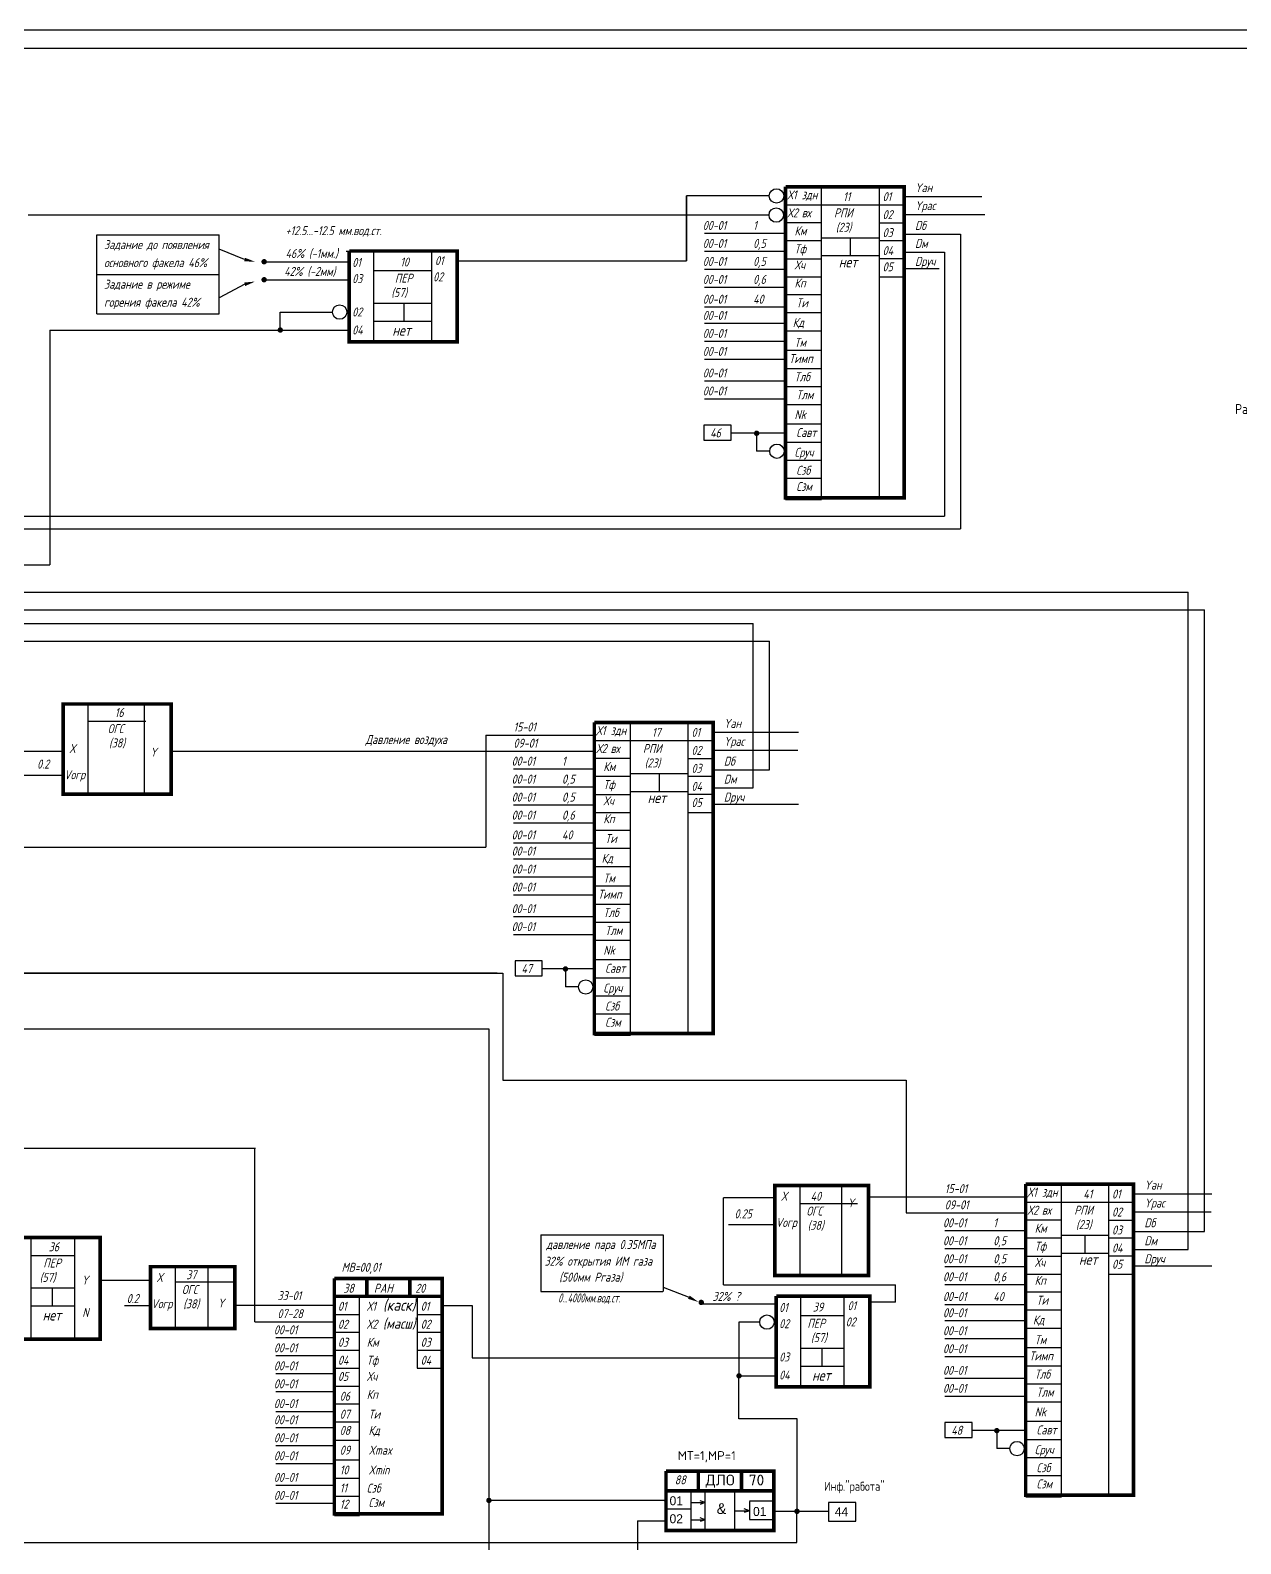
# Model space of a CAD drawing. Header units: millimetres. Extents: x -262 to 1131, y -64 to 607.
# Drawn here: x 193.4 to 530, y 185.9 to 606.5 of the extents above; entities that cross this region are included whole.
import ezdxf
from ezdxf.enums import TextEntityAlignment as Align

# ---------------------------------------------------------------- set-up
doc = ezdxf.new("R2010")
doc.units = ezdxf.units.MM
doc.header["$LTSCALE"] = 0.6
doc.layers.add('1', color=7, linetype='Continuous')
doc.styles.add('CYRILLIC', font='CYRILLIC.shx', dxfattribs={"height": 2.5})
doc.styles.add('ROMANC', font='ROMANC.shx', dxfattribs={"height": 2.5})
doc.styles.get("Standard").update_dxf_attribs({"font": '', "oblique": 15})
doc.styles.get('Standard').set_extended_font_data('GOST type A')

msp = doc.modelspace()

# ---------------------------------------------------------------- linework, layer by layer
for p, q in [((1130.81, 606.54), (-262.21, 606.54)), ((-242.21, 601.54), (1125.81, 601.54)), ((413.41, 476.58), (413.41, 563.05)), ((429.41, 563.05), (429.41, 476.58)), ((403.41, 558.05), (429.41, 558.05)), ((429.41, 558.05), (436.41, 558.05)), ((413.41, 553.05), (403.41, 553.05)), ((429.41, 553.05), (436.41, 553.05)), ((413.41, 548.05), (403.41, 548.05)), ((413.41, 548.9), (429.4, 548.9)), ((421.4, 548.9), (421.4, 543.9)), ((436.41, 548.05), (429.41, 548.05)), ((436.09, 549.86), (452.09, 549.86)), ((452.09, 549.86), (452.09, 468)), ((281.3, 545.19), (304.3, 545.19)), ((288.95, 525.73), (288.95, 544.76)), ((304.95, 545.19), (304.95, 526.26)), ((403.41, 543.05), (413.41, 543.05)), ((413.41, 543.9), (429.4, 543.9)), ((436.41, 543.05), (429.41, 543.05)), ((436.09, 544.86), (447.59, 544.86)), ((447.59, 544.86), (447.59, 471.5)), ((258.96, 542.21), (282.13, 542.21)), ((288.95, 539.76), (304.95, 539.76)), ((436.09, 540.36), (446.09, 540.36)), ((258.81, 537.18), (281.98, 537.18)), ((403.41, 538.05), (413.41, 538.05)), ((429.41, 538.05), (436.41, 538.05)), ((288.95, 530.74), (304.95, 530.74)), ((297.28, 530.74), (297.28, 525.74)), ((413.41, 533.05), (403.41, 533.05)), ((304.95, 526.26), (304.95, 519.93)), ((413.41, 528.05), (403.41, 528.05)), ((198.9, 523.23), (198.9, 458.02)), ((288.8, 525.74), (304.95, 525.74)), ((288.95, 519.93), (288.95, 525.73)), ((403.41, 523.05), (413.41, 523.05)), ((413.41, 517.55), (403.41, 517.55)), ((403.41, 512.55), (413.41, 512.55)), ((403.41, 507.55), (413.41, 507.55)), ((403.41, 502.55), (413.41, 502.55)), ((388.27, 496.82), (380.71, 496.82)), ((380.71, 496.82), (380.71, 492.64)), ((388.27, 492.64), (388.27, 496.82)), ((413.41, 497.05), (403.41, 497.05)), ((380.71, 492.64), (388.27, 492.64)), ((395.35, 494.57), (395.35, 489.55)), ((403.41, 492.05), (413.41, 492.05)), ((403.41, 487.05), (413.41, 487.05)), ((403.41, 482.05), (413.41, 482.05)), ((413.41, 476.55), (403.41, 476.55)), ((413.41, 476.08), (403.41, 476.08)), ((187.44, 471.5), (447.59, 471.5)), ((182.44, 468), (452.09, 468)), ((40.7, 450.37), (515.4, 450.37)), ((515.4, 267.68), (515.4, 450.37)), ((24.99, 441.68), (394.44, 441.68)), ((35.7, 445.43), (519.9, 445.43)), ((394.44, 395.97), (394.44, 441.68)), ((519.9, 272.68), (519.9, 445.43)), ((20.08, 436.74), (398.94, 436.74)), ((398.94, 400.97), (398.94, 436.74)), ((209.58, 394.25), (209.58, 419.3)), ((225.08, 419.3), (225.08, 394.25)), ((209.58, 414.56), (225.58, 414.56)), ((360.27, 327.7), (360.27, 414.17)), ((376.27, 414.17), (376.27, 327.7)), ((350.27, 409.17), (376.27, 409.17)), ((376.27, 409.17), (383.27, 409.17)), ((360.27, 404.17), (350.27, 404.17)), ((376.27, 404.17), (383.27, 404.17)), ((360.27, 400.02), (376.25, 400.02)), ((368.25, 400.02), (368.25, 395.02)), ((382.94, 400.97), (398.94, 400.97)), ((202.25, 399.46), (191.75, 399.46)), ((360.27, 399.17), (350.27, 399.17)), ((383.27, 399.17), (376.27, 399.17)), ((382.94, 395.97), (394.44, 395.97)), ((350.27, 394.17), (360.27, 394.17)), ((360.27, 395.02), (376.25, 395.02)), ((383.27, 394.17), (376.27, 394.17)), ((350.27, 389.17), (360.27, 389.17)), ((376.27, 389.17), (383.27, 389.17)), ((360.27, 384.17), (350.27, 384.17)), ((360.27, 379.17), (350.27, 379.17)), ((350.27, 374.17), (360.27, 374.17)), ((360.27, 368.67), (350.27, 368.67)), ((350.27, 363.67), (360.27, 363.67)), ((350.27, 358.67), (360.27, 358.67)), ((350.27, 353.67), (360.27, 353.67)), ((335.79, 347.93), (328.24, 347.93)), ((328.24, 347.93), (328.24, 343.76)), ((335.79, 343.76), (335.79, 347.93)), ((342.2, 345.69), (342.2, 340.67)), ((360.27, 348.17), (350.27, 348.17)), ((328.24, 343.76), (335.79, 343.76)), ((350.27, 343.17), (360.27, 343.17)), ((350.27, 338.17), (360.27, 338.17)), ((350.27, 333.17), (360.27, 333.17)), ((157.53, 329.02), (320.97, 329.02)), ((320.97, 329.02), (320.97, 232.55)), ((360.27, 327.67), (350.27, 327.67)), ((360.27, 327.2), (350.27, 327.2)), ((407.45, 260.46), (407.45, 285.52)), ((418.95, 285.52), (418.95, 260.46)), ((480.19, 199.4), (480.19, 285.87)), ((493.19, 285.87), (493.19, 199.4)), ((407.45, 280.49), (423.45, 280.49)), ((470.19, 280.87), (493.19, 280.87)), ((493.19, 280.87), (500.19, 280.87)), ((400.35, 274.6), (387.52, 274.6)), ((480.19, 275.87), (470.19, 275.87)), ((493.19, 275.87), (500.19, 275.87)), ((193.72, 242.8), (193.72, 270.59)), ((205.72, 271.02), (205.72, 242.8)), ((335.42, 271.79), (335.42, 255.99)), ((369.41, 271.79), (369.41, 255.99)), ((480.19, 270.87), (470.19, 270.87)), ((480.19, 271.72), (493.17, 271.72)), ((486.67, 271.72), (486.67, 266.72)), ((500.19, 270.87), (493.19, 270.87)), ((499.86, 272.68), (519.9, 272.68)), ((193.72, 266.07), (205.72, 266.07)), ((470.19, 265.87), (480.19, 265.87)), ((480.19, 266.72), (493.17, 266.72)), ((500.19, 265.87), (493.19, 265.87)), ((499.86, 267.68), (515.4, 267.68)), ((233.84, 245.78), (233.84, 262.93)), ((242.78, 262.93), (242.78, 245.78)), ((470.19, 260.87), (480.19, 260.87)), ((493.19, 260.87), (500.19, 260.87)), ((193.72, 257.04), (205.72, 257.04)), ((199.55, 257.04), (199.55, 252.04)), ((226.84, 259.08), (212.7, 259.08)), ((215.85, 259.17), (215.85, 259.08)), ((233.84, 258.68), (249.84, 258.68)), ((376.89, 254.28), (369.45, 257.17)), ((284.98, 194.21), (284.98, 254.68)), ((300.98, 254.68), (300.98, 234.68)), ((407.65, 235.3), (407.65, 254.33)), ((419.65, 254.76), (419.65, 235.83)), ((480.19, 255.87), (470.19, 255.87)), ((193.72, 252.04), (205.72, 252.04)), ((226.74, 252.01), (219.64, 252.01)), ((277.98, 249.68), (284.98, 249.68)), ((300.98, 249.68), (307.98, 249.68)), ((407.65, 249.33), (419.65, 249.33)), ((480.19, 250.87), (470.19, 250.87)), ((284.98, 244.68), (277.98, 244.68)), ((307.98, 244.68), (300.98, 244.68)), ((390.46, 247.53), (390.46, 232.55)), ((470.19, 245.87), (480.19, 245.87)), ((407.65, 240.31), (419.65, 240.31)), ((413.48, 240.31), (413.48, 235.31)), ((480.19, 240.37), (470.19, 240.37)), ((284.98, 239.68), (277.98, 239.68)), ((307.98, 239.68), (300.98, 239.68)), ((419.65, 235.83), (419.65, 229.53)), ((277.98, 234.68), (284.98, 234.68)), ((300.98, 234.68), (307.98, 234.68)), ((320.94, 232.55), (320.94, 171.13)), ((390.45, 220.64), (390.45, 232.63)), ((390.45, 232.55), (400.68, 232.55)), ((407.65, 235.31), (419.65, 235.31)), ((407.65, 229.53), (407.65, 235.3)), ((470.19, 235.37), (480.19, 235.37)), ((277.98, 229.68), (284.98, 229.68)), ((470.19, 230.37), (480.19, 230.37)), ((284.98, 224.68), (277.98, 224.68)), ((470.19, 225.37), (480.19, 225.37)), ((284.98, 219.68), (277.98, 219.68)), ((406.65, 220.64), (390.45, 220.64)), ((406.65, 194.86), (406.65, 220.64)), ((455.3, 219.64), (447.74, 219.64)), ((447.74, 219.64), (447.74, 215.46)), ((455.3, 215.46), (455.3, 219.64)), ((480.19, 219.87), (470.19, 219.87)), ((277.98, 214.68), (284.98, 214.68)), ((447.74, 215.46), (455.3, 215.46)), ((462.12, 217.4), (462.12, 212.37)), ((470.19, 214.87), (480.19, 214.87)), ((284.98, 209.18), (277.98, 209.18)), ((470.19, 209.87), (480.19, 209.87)), ((277.98, 204.18), (284.98, 204.18)), ((470.19, 204.87), (480.19, 204.87)), ((277.98, 199.18), (284.98, 199.18)), ((370.34, 197.99), (321.02, 197.99)), ((370.18, 197.87), (369.67, 197.87)), ((377.18, 189.63), (377.18, 200.63)), ((381.11, 197.35), (379.69, 197.88)), ((381.1, 189.63), (381.1, 200.63)), ((389.27, 200.63), (389.27, 189.63)), ((400.39, 197.76), (393.39, 197.76)), ((480.19, 199.37), (470.19, 199.37)), ((480.19, 198.9), (470.19, 198.9)), ((284.98, 194.18), (277.98, 194.18)), ((284.98, 193.71), (277.98, 193.71)), ((370.18, 195.63), (377.18, 195.63)), ((377.39, 197.35), (380.44, 197.35)), ((381.11, 197.36), (379.69, 196.83)), ((389.35, 195.11), (393.36, 195.11)), ((393.36, 195.11), (391.94, 195.63)), ((393.36, 195.11), (391.94, 194.59)), ((393.39, 197.64), (393.39, 192.64)), ((400.16, 194.98), (415.38, 194.98)), ((406.53, 186.3), (406.53, 195.23)), ((415.38, 197.4), (415.38, 192.24)), ((422.94, 197.4), (415.38, 197.4)), ((422.94, 192.24), (422.94, 197.4)), ((362.28, 192.27), (362.28, 101.27)), ((362.28, 192.27), (370.35, 192.27)), ((370.47, 192.16), (369.68, 192.16)), ((377.39, 192.61), (380.44, 192.61)), ((381.11, 192.61), (379.69, 193.14)), ((381.11, 192.62), (379.69, 192.09)), ((381.1, 189.81), (389.27, 189.81)), ((393.39, 192.64), (400.39, 192.64)), ((415.38, 192.24), (422.94, 192.24)), ((175.32, 186.3), (406.53, 186.3))]:
    msp.add_line(p, q)
at = {"color": 1}
for p, q in [((375.91, 542.5), (375.91, 560.5)), ((436.09, 560.36), (458.04, 560.36)), ((436.09, 555.36), (458.86, 555.36)), ((382.94, 411.47), (406.98, 411.47)), ((382.94, 406.47), (406.84, 406.47)), ((382.94, 391.47), (406.98, 391.47)), ((86.02, 379.53), (320.05, 379.53)), ((171.25, 344.53), (324.86, 344.53)), ((324.86, 344.53), (324.86, 314.76)), ((324.86, 314.76), (436.93, 314.76)), ((436.93, 314.76), (436.93, 277.87)), ((256.02, 295.8), (-26.53, 295.8)), ((255.91, 247.62), (255.91, 295.8)), ((386.15, 257.92), (386.15, 282.09)), ((499.86, 283.18), (521.94, 283.18)), ((499.86, 278.18), (521.8, 278.18)), ((499.86, 263.18), (521.94, 263.18)), ((386.15, 257.92), (433.96, 257.92)), ((433.96, 253.02), (433.96, 257.92)), ((433.96, 253.02), (426.82, 253.02)), ((250.28, 252.24), (277.98, 252.24)), ((316.32, 252.12), (316.32, 237.57)), ((316.32, 237.57), (400.72, 237.57))]:
    msp.add_line(p, q, dxfattribs=at)
at = {"const_width": 1}
for points in [[(404.41, 563.05), (436.41, 563.05), (436.41, 476.58), (403.41, 476.58), (403.41, 563.05)], [(405.41, 563.05), (403.41, 563.05)], [(283.12, 545.19), (312.12, 545.19), (312.12, 519.93), (282.12, 519.93), (282.12, 545.19)], [(284.12, 545.19), (282.12, 545.19)], [(204.58, 419.3), (202.58, 419.3)], [(351.27, 414.17), (383.27, 414.17), (383.27, 327.7), (350.27, 327.7), (350.27, 414.17)], [(352.27, 414.17), (350.27, 414.17)], [(402.45, 285.52), (400.45, 285.52)], [(471.19, 285.87), (500.19, 285.87), (500.19, 199.4), (470.19, 199.4), (470.19, 285.87)], [(472.19, 285.87), (470.19, 285.87)], [(228.84, 262.93), (226.84, 262.93)], [(278.98, 259.68), (307.98, 259.68), (307.98, 194.21), (277.98, 194.21), (277.98, 259.68)], [(277.98, 259.68), (277.98, 254.68), (307.98, 254.68)], [(279.98, 259.68), (277.98, 259.68)], [(286.98, 254.68), (286.98, 259.68)], [(298.98, 254.68), (298.98, 259.68)], [(401.82, 254.76), (426.82, 254.76), (426.82, 229.53), (400.82, 229.53), (400.82, 254.76)], [(402.82, 254.76), (400.82, 254.76)], [(370.18, 206.13), (370.18, 200.63), (400.18, 200.63)], [(371.18, 206.13), (400.18, 206.13), (400.18, 189.63), (370.18, 189.63), (370.18, 206.13)], [(372.18, 206.13), (370.18, 206.13)], [(379.18, 200.63), (379.18, 206.13)], [(391.18, 200.63), (391.18, 206.13)]]:
    msp.add_lwpolyline(points, dxfattribs=at)
for points in [[(203.58, 419.3), (232.58, 419.3), (232.58, 394.25), (202.58, 394.25), (202.58, 419.3)], [(401.45, 285.52), (426.45, 285.52), (426.45, 260.46), (400.45, 260.46), (400.45, 285.52)], [(186.89, 271.02), (212.89, 271.02), (212.89, 242.8), (186.89, 242.8), (186.89, 271.02)], [(227.84, 262.93), (250.28, 262.93), (250.28, 245.78), (226.84, 245.78), (226.84, 262.93)]]:
    msp.add_lwpolyline(points, close=True, dxfattribs=at)
at = {"layer": '1', "color": 1}
for p, q in [((192.89, 555.21), (398.83, 555.21)), ((312.12, 542.5), (375.91, 542.5)), ((320.05, 410.67), (320.05, 379.53)), ((320.05, 410.67), (350.77, 410.67)), ((176.85, 406.17), (202.58, 406.17)), ((232.58, 406.17), (325.05, 406.17)), ((325.05, 406.17), (349.77, 406.17)), ((323.2, 344.53), (106.83, 344.53)), ((426.45, 282.37), (470.69, 282.37)), ((436.93, 277.87), (469.69, 277.87)), ((307.98, 252.12), (316.32, 252.12)), ((255.91, 247.62), (277.98, 247.62))]:
    msp.add_line(p, q, dxfattribs=at)
at = {"layer": '1', "color": 7}
for p, q in [((253.02, 542.82), (245.96, 545.73)), ((253.06, 535.95), (245.96, 532.21)), ((198.9, 523.23), (282.45, 523.23)), ((7.29, 458.02), (198.9, 458.02))]:
    msp.add_line(p, q, dxfattribs=at)
at = {"layer": '1', "color": 1}
for points in [[(398.91, 560.5), (375.91, 560.5), (375.91, 542.5)], [(400.45, 282.09), (386.15, 282.09)]]:
    msp.add_lwpolyline(points, dxfattribs=at)
at = {"layer": '1', "color": 7}
for points in [[(211.96, 549.71), (245.96, 549.71)], [(211.96, 527.71), (211.96, 549.71)], [(245.96, 527.71), (245.96, 549.71)], [(402.91, 550.05), (380.91, 550.05)], [(402.91, 545.05), (380.91, 545.05)], [(211.96, 538.71), (245.96, 538.71)], [(402.91, 540.05), (380.91, 540.05)], [(402.91, 535.05), (380.91, 535.05)], [(211.96, 527.71), (245.96, 527.71)], [(262.95, 523.23), (262.95, 528.23), (277.45, 528.23)], [(402.91, 529.55), (380.91, 529.55)], [(402.91, 525.05), (380.91, 525.05)], [(402.91, 520.05), (380.91, 520.05)], [(402.91, 515.05), (380.91, 515.05)], [(402.91, 509.05), (380.91, 509.05)], [(402.91, 504.05), (380.91, 504.05)], [(402.91, 494.55), (388.22, 494.55)], [(399.01, 489.55), (395.35, 489.55)], [(349.77, 401.17), (327.77, 401.17)], [(349.77, 396.17), (327.77, 396.17)], [(349.77, 391.17), (327.77, 391.17)], [(349.77, 386.17), (327.77, 386.17)], [(349.77, 380.67), (327.77, 380.67)], [(349.77, 376.17), (327.77, 376.17)], [(349.77, 371.17), (327.77, 371.17)], [(349.77, 366.17), (327.77, 366.17)], [(349.77, 360.17), (327.77, 360.17)], [(349.77, 355.17), (327.77, 355.17)], [(349.77, 345.67), (335.74, 345.67)], [(345.86, 340.67), (342.2, 340.67)], [(335.42, 271.79), (369.41, 271.79)], [(469.69, 272.87), (447.69, 272.87)], [(469.69, 267.87), (447.69, 267.87)], [(469.69, 262.87), (447.69, 262.87)], [(469.69, 257.87), (447.69, 257.87)], [(335.42, 255.99), (369.3, 255.99)], [(400.79, 252.47), (379.49, 252.47)], [(469.69, 252.37), (447.69, 252.37)], [(396.25, 247.53), (390.46, 247.53)], [(400.79, 247.53), (400.25, 247.53)], [(469.69, 247.87), (447.69, 247.87)], [(277.98, 243.12), (261.67, 243.12)], [(469.69, 242.87), (447.69, 242.87)], [(277.98, 238.12), (261.67, 238.12)], [(469.69, 237.87), (447.69, 237.87)], [(277.98, 233.12), (261.67, 233.12)], [(469.69, 231.87), (447.69, 231.87)], [(277.98, 228.12), (261.67, 228.12)], [(469.69, 226.87), (447.69, 226.87)], [(277.98, 222.62), (261.67, 222.62)], [(277.98, 218.12), (261.67, 218.12)], [(469.69, 217.37), (455.25, 217.37)], [(277.98, 213.12), (261.67, 213.12)], [(465.78, 212.37), (462.12, 212.37)], [(277.98, 208.12), (261.67, 208.12)], [(277.98, 202.12), (261.67, 202.12)], [(277.98, 197.12), (261.67, 197.12)]]:
    msp.add_lwpolyline(points, dxfattribs=at)
at = {"layer": '1', "color": 7, "const_width": 0.75}
for points in [[(258.08, 542.21, 1), (258.83, 542.21, 1)], [(258.08, 537.21, 1), (258.83, 537.21, 1)], [(262.57, 523.23, 1), (263.32, 523.23, 1)], [(395.01, 494.54, 1), (395.76, 494.54, 1)], [(341.86, 345.66, 1), (342.61, 345.66, 1)], [(379.62, 253, 1), (380.37, 253, 1)], [(390.11, 232.59, 1), (390.86, 232.59, 1)], [(461.78, 217.36, 1), (462.53, 217.36, 1)], [(320.59, 197.97, 1), (321.34, 197.97, 1)], [(406.24, 194.95, 1), (406.99, 194.95, 1)]]:
    msp.add_lwpolyline(points, format="xyb", close=True, dxfattribs=at)
at = {"layer": '1', "color": 5}
msp.add_circle((400.91, 560.5), 2, dxfattribs=at)
at = {"layer": '1', "color": 1}
msp.add_circle((400.83, 555.18), 2, dxfattribs=at)
at = {"layer": '1', "color": 7}
for centre in [(279.45, 528.23), (401.01, 489.55), (347.86, 340.66), (398.25, 247.52), (467.78, 212.37)]:
    msp.add_circle(centre, 2, dxfattribs=at)
for points in [[(253.12, 543.31), (252.92, 542.33), (255.96, 542.21)], [(252.93, 536.43), (253.18, 535.46), (255.96, 536.71)], [(376.78, 254.88), (376.33, 253.99), (379.24, 253.09)]]:
    msp.add_solid(points, dxfattribs=at)

# ---------------------------------------------------------------- texts
at = {"oblique": 15}
for s, height, p in [('Yан', 2.5, (439.41, 561.55)), ('01', 2.5, (430.41, 559.05)), ('02', 2.5, (430.41, 554.05)), ('Yрас', 2.5, (439.41, 556.55)), ('+12.5...-12.5 мм.вод.ст.', 2.5, (264.4, 549.6)), ('00-01', 2.5, (380.41, 551.05)), ('1', 2.5, (394.41, 551.05)), ('03', 2.5, (430.41, 549.05)), ('Dб', 2.5, (439.41, 551.05)), ('00-01', 2.5, (380.41, 546.05)), ('0,5', 2.5, (394.41, 546.05)), ('Dм', 2.5, (439.41, 546.05)), ('46% (-1мм.)', 2.5, (264.4, 543.26)), ('01', 2.5, (282.95, 540.76)), ('01', 2.5, (305.95, 541.26)), ('00-01', 2.5, (380.41, 541.05)), ('0,5', 2.5, (394.41, 541.05)), ('нет', 3, (418.22, 540.63)), ('04', 2.5, (430.41, 544.05)), ('Dруч', 2.5, (439.41, 541.05)), ('42% (-2мм)', 2.5, (264.02, 538.26)), ('03', 2.5, (282.95, 536.26)), ('02', 2.5, (305.45, 536.76)), ('00-01', 2.5, (380.41, 536.05)), ('0,6', 2.5, (394.41, 536.05)), ('05', 2.5, (430.41, 539.55)), ('00-01', 2.5, (380.41, 530.55)), ('40', 2.5, (394.41, 530.55)), ('02', 2.5, (282.95, 527)), ('00-01', 2.5, (380.41, 526.05)), ('04', 2.5, (282.95, 522)), ('нет', 3, (294.1, 521.66)), ('00-01', 2.5, (380.41, 521.05)), ('00-01', 2.5, (380.41, 516.05)), ('00-01', 2.5, (380.41, 510.05)), ('00-01', 2.5, (380.41, 505.05)), ('46', 2.5, (382.45, 493.39)), ('01', 2.5, (377.27, 410.17)), ('Yан', 2.5, (386.27, 412.67)), ('Х', 2.5, (204.37, 405.7)), ('Yрас', 2.5, (386.27, 407.67)), ('0.2', 2.5, (195.33, 401.35)), ('Y', 2.5, (226.77, 404.64)), ('00-01', 2.5, (327.27, 402.17)), ('1', 2.5, (341.27, 402.17)), ('02', 2.5, (377.27, 405.17)), ('Dб', 2.5, (386.27, 402.17)), ('Vогр', 2.5, (202.85, 398.39)), ('00-01', 2.5, (327.27, 397.17)), ('0,5', 2.5, (341.27, 397.17)), ('03', 2.5, (377.27, 400.17)), ('Dм', 2.5, (386.27, 397.17)), ('04', 2.5, (377.27, 395.17)), ('00-01', 2.5, (327.27, 392.17)), ('0,5', 2.5, (341.27, 392.17)), ('нет', 3, (365.07, 391.75)), ('05', 2.5, (377.27, 390.67)), ('Dруч', 2.5, (386.27, 392.17)), ('00-01', 2.5, (327.27, 387.17)), ('0,6', 2.5, (341.27, 387.17)), ('00-01', 2.5, (327.27, 381.67)), ('40', 2.5, (341.27, 381.67)), ('00-01', 2.5, (327.27, 377.17)), ('00-01', 2.5, (327.27, 372.17)), ('00-01', 2.5, (327.27, 367.17)), ('00-01', 2.5, (327.27, 361.17)), ('00-01', 2.5, (327.27, 356.17)), ('47', 2.5, (329.98, 344.51)), ('Yан', 2.5, (503.19, 284.37)), ('Х', 2.5, (402.24, 281.28)), ('Y', 2.5, (420.65, 279.4)), ('01', 2.5, (494.19, 281.87)), ('Yрас', 2.5, (503.19, 279.37)), ('0.25', 2.5, (389.23, 276.36)), ('02', 2.5, (494.19, 276.87)), ('Vогр', 2.5, (400.73, 273.97)), ('00-01', 2.5, (447.19, 273.87)), ('1', 2.5, (461.19, 273.87)), ('03', 2.5, (494.19, 271.87)), ('Dб', 2.5, (503.19, 273.87)), ('00-01', 2.5, (447.19, 268.87)), ('0,5', 2.5, (461.19, 268.87)), ('04', 2.5, (494.19, 266.87)), ('Dм', 2.5, (503.19, 268.87)), ('00-01', 2.5, (447.19, 263.87)), ('0,5', 2.5, (461.19, 263.87)), ('нет', 3, (485, 263.45)), ('Dруч', 2.5, (503.19, 263.87)), ('Х', 2.5, (228.63, 258.69)), ('00-01', 2.5, (447.19, 258.87)), ('0,6', 2.5, (461.19, 258.87)), ('05', 2.5, (494.19, 262.37)), ('Y', 2.5, (207.72, 257.95)), ('0.2', 2.5, (220.24, 252.82)), ('Vогр', 2.5, (227.11, 251.38)), ('Y', 2.5, (245.56, 251.57)), ('01', 2.5, (278.98, 250.68)), ('01', 2.5, (301.98, 250.68)), ('32%%% ?', 2.5, (383.1, 253.41)), ('01', 2.5, (401.65, 250.33)), ('01', 2.5, (420.65, 250.83)), ('00-01', 2.5, (447.19, 253.37)), ('40', 2.5, (461.19, 253.37)), ('нет', 3, (196.87, 247.96)), ('N', 2.5, (207.9, 248.96)), ('02', 2.5, (278.98, 245.68)), ('02', 2.5, (301.98, 245.68)), ('02', 2.5, (401.65, 245.83)), ('02', 2.5, (420.15, 246.33)), ('00-01', 2.5, (447.19, 248.87)), ('00-01', 2.5, (261.17, 244.12)), ('00-01', 2.5, (447.19, 243.87)), ('00-01', 2.5, (261.17, 239.12)), ('03', 2.5, (278.98, 240.68)), ('03', 2.5, (301.98, 240.68)), ('00-01', 2.5, (447.19, 238.87)), ('00-01', 2.5, (261.17, 234.12)), ('04', 2.5, (278.98, 235.68)), ('04', 2.5, (301.98, 235.68)), ('03', 2.5, (401.65, 236.57)), ('00-01', 2.5, (261.17, 229.12)), ('05', 2.5, (278.98, 231.18)), ('04', 2.5, (401.65, 231.57)), ('нет', 3, (410.8, 231.23)), ('00-01', 2.5, (447.19, 232.87)), ('00-01', 2.5, (447.19, 227.87)), ('00-01', 2.5, (261.17, 223.62)), ('00-01', 2.5, (261.17, 219.12)), ('48', 2.5, (449.49, 216.21)), ('00-01', 2.5, (261.17, 214.12)), ('00-01', 2.5, (261.17, 209.12)), ('00-01', 2.5, (261.17, 203.12)), ('00-01', 2.5, (261.17, 198.12))]:
    msp.add_text(s, height=height, dxfattribs=at).set_placement(p)
at = {"color": 7, "oblique": 15}
for s, p in [('11', (419.41, 559.05)), ('РПИ', (416.91, 554.55)), ('(23)', (417.41, 550.55)), ('10', (296.3, 540.89)), ('ПЕР', (294.8, 536.39)), ('(57)', (293.8, 532.39)), ('16', (216.93, 415.68)), ('ОГС', (214.99, 411.2)), ('17', (366.27, 410.17)), ('(38)', (215.34, 407.23)), ('РПИ', (363.77, 405.67)), ('(23)', (364.27, 401.67)), ('40', (410.4, 281.24)), ('41', (486.19, 281.87)), ('ОГС', (409.23, 277.13)), ('РПИ', (483.69, 277.37)), ('(38)', (409.57, 273.16)), ('(23)', (484.19, 273.37)), ('36', (198.56, 267.19)), ('ПЕР', (197.06, 262.69)), ('(57)', (196.06, 258.69)), ('37', (236.79, 259.43)), ('ОГС', (235.61, 255.32)), ('(38)', (235.95, 251.35)), ('39', (411, 250.46)), ('ПЕР', (409.5, 245.96)), ('(57)', (410.5, 241.96)), ('88', (372.63, 202.44))]:
    msp.add_text(s, height=2.5, dxfattribs=at).set_placement(p)
at = {"color": 14, "style": 'ROMANC', "width": 0.8}
msp.add_text('Разрежение в топке', height=2.8, dxfattribs=at).set_placement((528.42, 499.86))
at = {"color": 7, "oblique": 15}
for s, height, p, p2 in [('(каск)', 3.15, (291.48, 250.68), (300.48, 250.68)), ('(масш)', 2.864, (291.48, 245.68), (300.48, 245.68))]:
    msp.add_text(s, height=height, dxfattribs=at).set_placement(p, p2, align=Align.ALIGNED)
at = {"color": 7, "style": 'ROMANC'}
for s, p in [('ДЛО', (381.18, 202.13)), ('70', (393.18, 202.13))]:
    msp.add_text(s, height=3, dxfattribs=at).set_placement(p)
at = {"style": 'ROMANC', "width": 0.8}
msp.add_text('Инф."работа"', height=2.5, dxfattribs=at).set_placement((414.14, 200.64))
at = {"style": 'CYRILLIC'}
for s, height, p in [('01', 2.5, (371.18, 196.63)), ('02', 2.5, (371.18, 191.63)), ('&', 3, (384.29, 194.19)), ('01', 2.5, (394.39, 193.64)), ('44', 2.5, (417.13, 193.59))]:
    msp.add_text(s, height=height, dxfattribs=at).set_placement(p)
at = {"layer": '1', "color": 7, "oblique": 15}
for s, p in [('Х1', (403.91, 559.55)), ('здн', (407.91, 559.55)), ('Х2', (403.91, 554.55)), ('вх', (407.91, 554.55)), ('Км', (405.91, 549.55)), ('Задание до появления', (213.96, 545.71)), ('Тф', (405.91, 544.55)), ('основного факела 46%', (213.96, 540.71)), ('Хч', (405.91, 540.05)), ('Задание в режиме', (213.96, 534.71)), ('Кп', (405.91, 535.05)), ('горения факела 42%', (213.96, 529.71)), ('Ти', (406.41, 529.55)), ('Кд', (405.41, 524.05)), ('Тм', (405.91, 518.55)), ('Тимп', (404.41, 514.05)), ('Тлб', (405.91, 508.99)), ('Тлм', (406.41, 503.99)), ('Nk', (405.91, 498.49)), ('Савт', (406.41, 493.49)), ('Сруч', (405.91, 487.99)), ('Сзб', (406.41, 482.99)), ('Сзм', (406.41, 478.49)), ('15-01', (327.77, 411.67)), ('Х1', (350.77, 410.67)), ('здн', (354.77, 410.67)), ('Давление воздуха', (286.66, 408.17)), ('09-01', (327.77, 407.17)), ('Х2', (350.77, 405.67)), ('вх', (354.77, 405.67)), ('Км', (352.77, 400.67)), ('Тф', (352.77, 395.67)), ('Хч', (352.77, 391.17)), ('Кп', (352.77, 386.17)), ('Ти', (353.27, 380.67)), ('Кд', (352.27, 375.17)), ('Тм', (352.77, 369.67)), ('Тимп', (351.27, 365.17)), ('Тлб', (352.77, 360.11)), ('Тлм', (353.27, 355.11)), ('Nk', (352.77, 349.61)), ('Савт', (353.27, 344.61)), ('Сруч', (352.77, 339.11)), ('Сзб', (353.27, 334.11)), ('Сзм', (353.27, 329.61)), ('15-01', (447.69, 283.37)), ('Х1', (470.69, 282.37)), ('здн', (474.69, 282.37)), ('09-01', (447.69, 278.87)), ('Х2', (470.69, 277.37)), ('вх', (474.69, 277.37)), ('Км', (472.69, 272.37)), ('давление пара 0.35МПа', (336.92, 267.84)), ('Тф', (472.69, 267.37)), ('32%%% открытия ИМ газа', (336.41, 263.2)), ('Хч', (472.69, 262.87)), (' МВ=00,01', (278.7, 261.51)), (' (500мм Ргаза)', (339.19, 258.77)), ('38', (280.48, 255.68)), ('РАН', (288.98, 255.68)), ('20', (300.48, 255.68)), ('Кп', (472.69, 257.87)), ('33-01', (262.17, 253.62)), ('Х1', (286.98, 250.68)), ('Ти', (473.19, 252.37)), ('07-28', (262.17, 248.62)), ('Х2', (286.98, 245.68)), ('Кд', (472.19, 246.87)), ('Км', (286.98, 240.68)), ('Тм', (472.69, 241.37)), ('Тф', (286.98, 235.68)), ('Тимп', (471.19, 236.87)), ('Хч', (286.98, 231.18)), ('Тлб', (472.69, 231.81)), ('06', (279.48, 225.68)), ('Кп', (286.98, 226.18)), ('Тлм', (473.19, 226.81)), ('07', (279.48, 220.68)), ('Ти', (287.48, 220.68)), ('Nk', (472.69, 221.31)), ('Савт', (473.19, 216.31)), ('08', (279.48, 216.18)), ('Кд', (287.48, 216.18)), ('09', (279.48, 210.68)), ('Xmax', (287.48, 210.68)), ('Сруч', (472.69, 210.81)), ('10', (279.48, 205.18)), ('Xmin', (287.48, 205.18)), ('Сзб', (473.19, 205.81)), ('11', (279.48, 200.18)), ('Сзб', (286.98, 200.12)), ('Сзм', (473.19, 201.31)), ('12', (279.48, 195.68)), ('Сзм', (287.48, 196.12))]:
    msp.add_text(s, height=2.5, dxfattribs=at).set_placement(p)
at = {"layer": '1', "color": 7, "oblique": 15, "width": 0.8}
msp.add_text('0...4000мм.вод.ст.', height=2.5, dxfattribs=at).set_placement((340.19, 252.99))
at = {"layer": '1', "color": 7, "style": 'ROMANC'}
msp.add_text('МТ=1,МР=1', height=2.5, dxfattribs=at).set_placement((373.45, 209.16))

doc.saveas('drawing.dxf')
